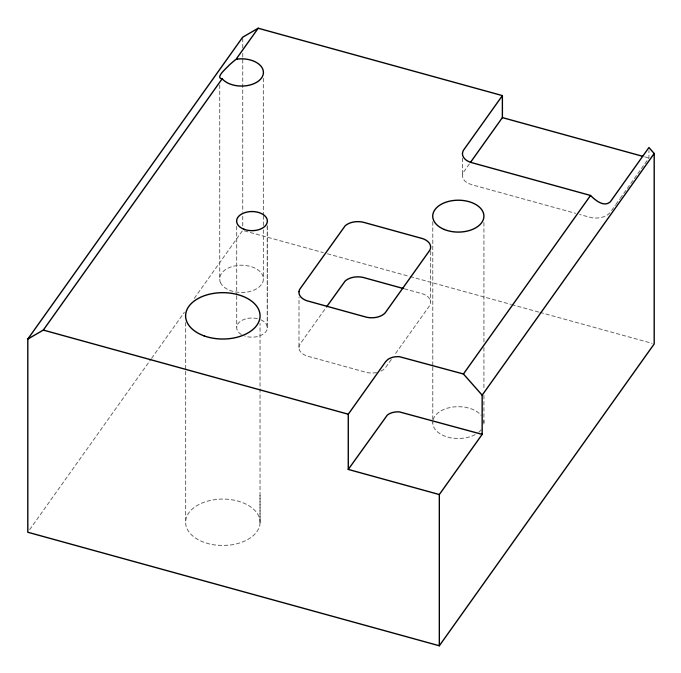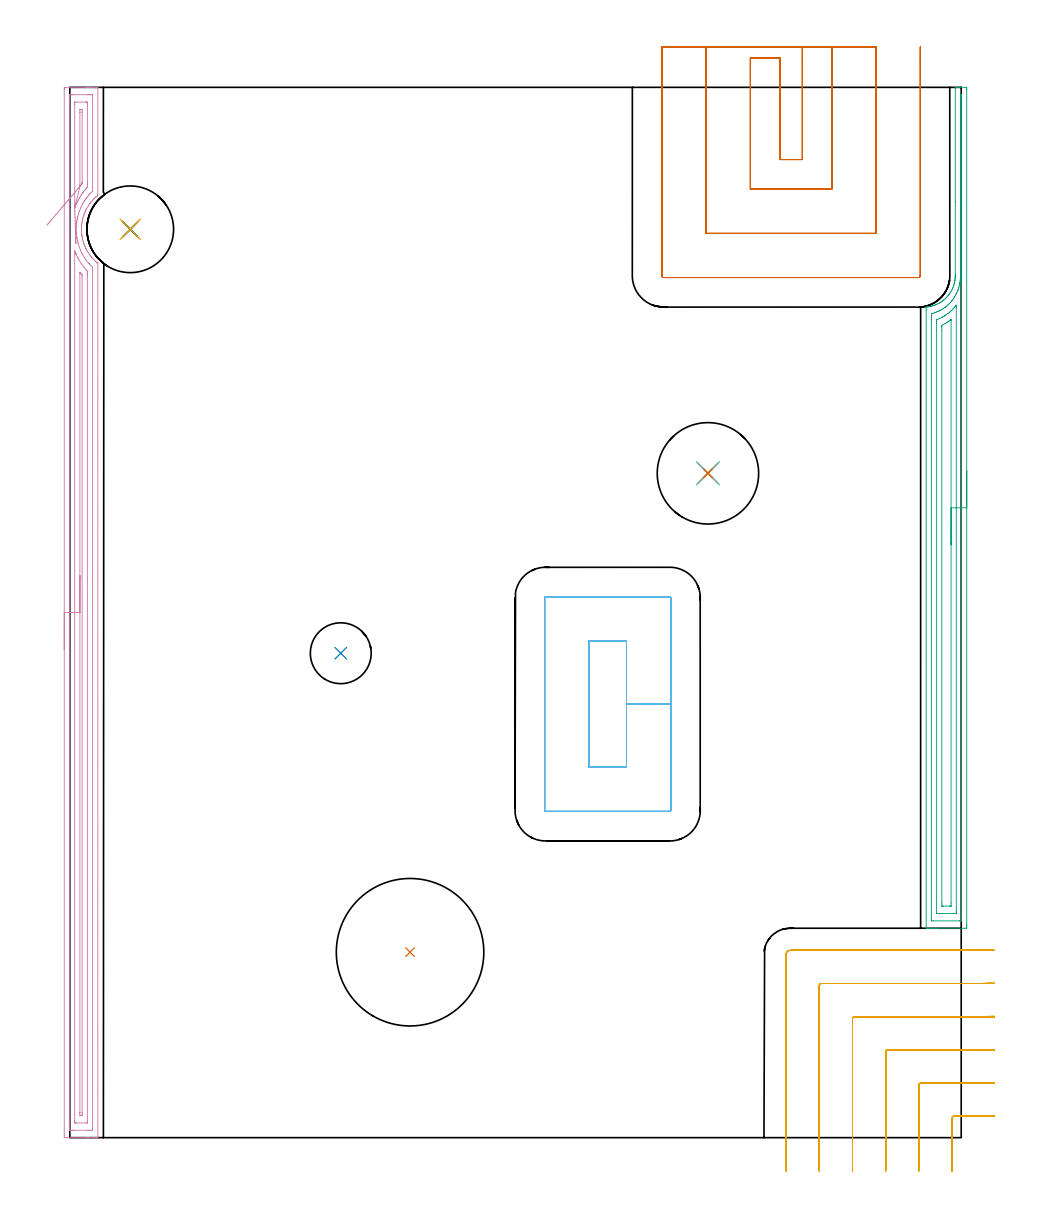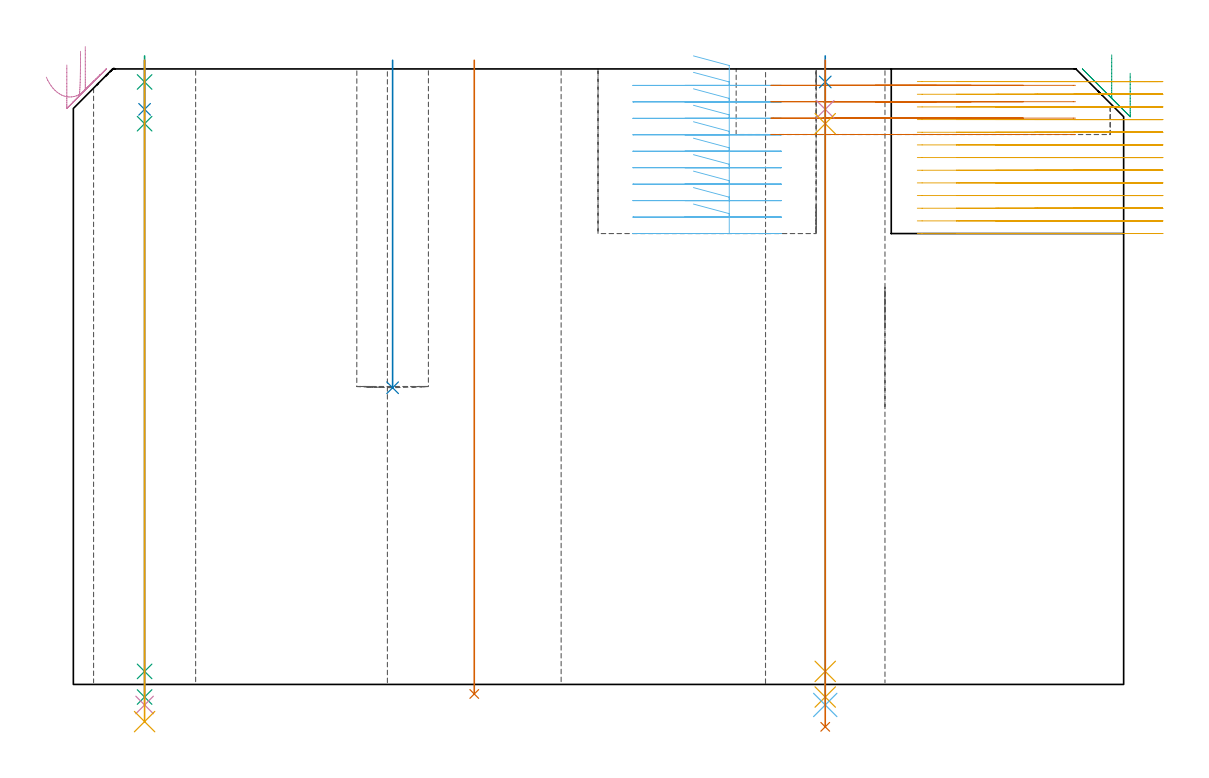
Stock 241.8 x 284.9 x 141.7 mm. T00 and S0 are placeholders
(PLAN: 17 operations, 13 tool changes, 46 min)
(1 INDEXABLE_INSERT_DRILL_THROUGH_HOLE_FROM_SOLID | STEP1HOLE_1 | NXT0302_035 | 0.59 min | 178012 mm3)
(2 INDEXABLE_INSERT_DRILL_BLIND_HOLE_FROM_SOLID | STEP1POCKET | NXT0302_004 | 0.3 min | 15641 mm3)
(3 AREA_MILL | FG_CHAMFER_SURFACE | UGT0205_001 | 6.61 min | 14180 mm3)
(4 AREA_MILL_1 | FG_CHAMFER_SURFACE_1 | UGT0205_001 | 9.23 min | 11801 mm3)
(5 MILL_CORNER_NOTCH_RECTANGULAR | CORNER_NOTCH_RECTANGULAR | NXT0201_011 | Follow Part, ap 3, ae 75% | 12.89 min | 114401 mm3)
(6 MILL_RECTANGULAR_POCKET | POCKET_RECTANGULAR_STRAIGHT | NXT0201_012 | Follow Part, ap 4, ae 75% | 6.8 min | 138994 mm3)
(7 MILL_SLOT | SLOT_PARTIAL_RECTANGULAR | NXT0201_012 | Follow Part, ap 4, ae 75% | 5.72 min | 75274 mm3)
(8 SPOT_DRILL | STEP1HOLE | NXT0321_9005460120000 | 0.05 min | 167 mm3)
(9 SPOT_DRILL_1 | STEP1HOLE_2 | NXT0321_9005460120000 | 0.05 min | 180 mm3)
(10 DRILL_BLIND_HOLE_INTO_CENTER | STEP1HOLE | NXT0301_033 | 0.05 min | 205 mm3)
(11 GUN_DRILL_THROUGH_HOLE | STEP1HOLE | UGT0307_002 | 0.64 min | 3723 mm3)
(12 SPADE_DRILL_TO_ENLARGE_THROUGH_HOLE | STEP1HOLE | UGT0306_005 | 0.6 min | 19262 mm3)
(13 DRILL_TO_ENLARGE_THROUGH_HOLE | STEP1HOLE | UGT0301_390 | 0.62 min | 60758 mm3)
(14 DRILL_BLIND_HOLE_INTO_CENTER_1 | STEP1HOLE_2 | NXT0301_033 | 0.05 min | 181 mm3)
(15 GUN_DRILL_THROUGH_HOLE_1 | STEP1HOLE_2 | UGT0307_002 | 0.63 min | 3746 mm3)
(16 SPADE_DRILL_TO_ENLARGE_THROUGH_HOLE_1 | STEP1HOLE_2 | UGT0306_005 | 0.6 min | 19255 mm3)
(17 DRILL_TO_ENLARGE_THROUGH_HOLE_1 | STEP1HOLE_2 | UGT0301_056 | 0.61 min | 37965 mm3)
(TOOL NXT0302_035 | Index. Insert Drill 40mm [880-D4000L40-05] | D40 PA176 FL200 Z2)
(TOOL NXT0302_004 | Index. Insert Drill 16.5mm [880-D1650L20-05] | D16.5 PA176 FL83 Z2)
(TOOL UGT0205_001 | Chamfer Mill 20 x 3 x 45 deg. | D20 FL50 Z2)
(TOOL NXT0201_011 | ENDMILL 12mm [2P460-1200-NA 1630] | D12 FL38 Z6)
(TOOL NXT0201_012 | ENDMILL 16mm [2P460-1600-NA 1630] | D16 FL38 Z6)
(TOOL NXT0321_9005460120000 | NC Spot Drill, 142deg, 12mm, Carbide, Uncoated | D12 PA142 FL30 Z2)
(TOOL NXT0301_033 | Carbide Drill 6.2mm [860.1-0620-031A1-MM 2214] | D6.2 PA140 FL53 Z2)
(TOOL UGT0307_002 | Gun Drill 6 mm | D6 PA130 FL24 Z1)
(TOOL UGT0306_005 | Spade Drill 14.5mm | D14.5 PA132 FL10 Z2)
(TOOL UGT0301_390 | Twist Drill 27.5 mm | D27.5 PA118 FL165 Z2)
(TOOL UGT0301_056 | Twist Drill 23.5 mm | D23.5 PA118 FL155 Z2)
(OP 1 INDEXABLE_INSERT_DRILL_THROUGH_HOLE_FROM_SOLID)
G17 G21 G94 G90
T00 M6
G54
G17 G0 G90 X92.3 Y50.3 S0 M3
G43 Z151.7 H1
G94 G81 G98 Z-2.198 F250. R143.7
G80
M5
M2
(OP 2 INDEXABLE_INSERT_DRILL_BLIND_HOLE_FROM_SOLID)
G17 G21 G94 G90
T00 M6
G54
G17 G0 G90 X73.5 Y131.4 S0 M3
G43 Z151.7 H1
G94 G81 G98 Z68.3 F250. R143.7
G80
M5
M2
(OP 3 AREA_MILL)
G17 G21 G94 G90
T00 M6
G54
G17 G0 G90 X243.3 Y180.85 S1061 M3
G43 Z151.7 H0
Z140.7
G94 G1 Y180.812 Z139.828 F250.
Y180.698 Z138.964
Y180.509 Z138.112
Y180.247 Z137.28
Y179.913 Z136.474
Y179.51 Z135.7
Y179.042 Z134.964
Y178.51 Z134.272
Y177.921 Z133.629
Y177.278 Z133.04
Y176.586 Z132.509
Y175.85 Z132.04
Y175.076 Z131.637
Y174.27 Z131.303
Y173.438 Z131.041
Y172.587 Z130.852
Y171.722 Z130.738
Y170.85 Z130.7
Y57.712
X243.299 Y57.416 Z130.701
X243.294 Y56.826 Z130.704
X243.292 Y56.807 Z130.706
X242.705 Y56.8 Z131.293
X235.571 Z138.424
X235.017 Z138.98
X234.679 Z139.317
X234.125 Z139.871
X233.787 Z140.208
X233.112 Z140.888
X232.751 Z141.249
X232.356 Y56.803 Z141.636
X232.305 Y56.806 Z141.685
X232.302 Y56.807 Z141.688
X232.3 Y56.969 Z141.7
Y224.441
X232.306 Y225.293 Z141.694
X232.307 Y225.322 Z141.693
X232.437 Y225.334 Z141.563
X232.533 Y225.343 Z141.467
X232.754 Y225.37 Z141.244
X232.777 Y225.374 Z141.221
X232.895 Y225.393 Z141.101
X233.01 Y225.411 Z140.988
X233.197 Y225.44 Z140.803
X233.237 Y225.448 Z140.762
X233.641 Y225.532 Z140.358
X233.787 Y225.57 Z140.212
X234.083 Y225.648 Z139.916
X234.529 Y225.793 Z139.47
X234.679 Y225.851 Z139.32
X234.97 Y225.964 Z139.029
X235.47 Y226.183 Z138.529
X235.857 Y226.393 Z138.143
X236.304 Y226.666 Z137.695
X236.462 Y226.773 Z137.537
X236.743 Y226.963 Z137.256
X236.896 Y227.076 Z137.104
X237.106 Y227.253 Z136.894
X237.268 Y227.389 Z136.731
X237.628 Y227.718 Z136.368
X237.8 Y227.891 Z136.196
X237.878 Y227.968 Z136.12
X238.205 Y228.341 Z135.794
X238.301 Y228.46 Z135.697
X238.516 Y228.726 Z135.483
X238.528 Y228.743 Z135.471
X238.613 Y228.861 Z135.385
X238.901 Y229.302 Z135.096
X239.166 Y229.753 Z134.831
X239.402 Y230.217 Z134.596
X239.586 Y230.646 Z134.413
X239.747 Y231.09 Z134.249
X239.885 Y231.538 Z134.112
X239.896 Y231.587 Z134.099
X239.918 Y231.676 Z134.077
X239.993 Y231.983 Z134.001
X240.081 Y232.431 Z133.918
X240.106 Y232.617 Z133.893
X240.141 Y232.876 Z133.857
X240.165 Y233.188 Z133.826
X240.176 Y233.302 Z133.818
X240.177 Y233.323 Z133.816
X240.178 Y233.373 Z133.813
X240.188 Y233.578 Z133.808
X240.189 Y233.618 Z133.806
X240.195 Y233.769 Z133.802
X240.196 Y234.138 Z133.8
X240.2 Y253.806
Y284.731
X240.195 Y284.889 Z133.795
X240.197 Y284.898 Z133.794
X240.206 Y284.9 Z133.784
X240.304 Z133.688
X240.746 Z133.254
X241.138 Z132.862
X241.813 Z132.183
X243.042 Z130.955
X243.291 Y284.898 Z130.705
X243.3 Y284.433 Z130.7
Y170.85
X241.886 Z132.114
Y59.129
X241.879 Y58.819 Z132.121
X241.861 Y58.81 Z132.139
X241.813 Y58.808 Z132.187
X241.322 Y58.801 Z132.678
X234.188 Z139.812
X233.787 Y58.807 Z140.213
X233.732 Y58.81 Z140.268
X233.721 Y58.815 Z140.279
X233.718 Y58.886 Z140.282
X233.716 Y58.983 Z140.284
X233.714 Y59.275 Z140.286
Y221.834
X233.718 Y222.655 Z140.282
X233.721 Y222.721 Z140.279
X233.787 Y223.53 Z140.213
X233.797 Y223.538 Z140.203
X233.823 Y223.548 Z140.177
X234.489 Y223.738 Z139.511
X234.679 Y223.8 Z139.321
X235.149 Y223.97 Z138.851
X235.571 Y224.143 Z138.429
X235.777 Y224.234 Z138.223
X236.204 Y224.441 Z137.796
X236.37 Y224.533 Z137.63
X236.462 Y224.587 Z137.538
X236.832 Y224.811 Z137.168
X237.354 Y225.165 Z136.646
X237.453 Y225.235 Z136.547
X237.584 Y225.334 Z136.416
X237.941 Y225.639 Z136.059
X238.246 Y225.908 Z135.754
X238.411 Y226.062 Z135.589
X238.58 Y226.227 Z135.42
X238.848 Y226.517 Z135.152
X239.138 Y226.847 Z134.862
X239.262 Y226.996 Z134.738
X239.36 Y227.121 Z134.64
X239.644 Y227.506 Z134.356
X239.983 Y228.014 Z134.017
X239.994 Y228.031 Z134.006
X240.321 Y228.614 Z133.679
X240.471 Y228.907 Z133.529
X240.618 Y229.211 Z133.382
X240.868 Y229.8 Z133.132
X240.877 Y229.822 Z133.123
X240.883 Y229.838 Z133.117
X240.921 Y229.946 Z133.079
X241.105 Y230.509 Z132.895
X241.161 Y230.693 Z132.839
X241.296 Y231.211 Z132.704
X241.378 Y231.587 Z132.622
X241.417 Y231.784 Z132.583
X241.447 Y231.953 Z132.553
X241.521 Y232.48 Z132.479
X241.548 Y232.744 Z132.452
X241.596 Y233.373 Z132.404
X241.6 Y233.431 Z132.4
X241.605 Y233.549 Z132.395
X241.611 Y234.468 Z132.389
X241.614 Y253.358 Z132.386
Y281.804
X241.616 Y282.498 Z132.384
X241.617 Y282.694 Z132.383
X241.621 Y282.886 Z132.379
X241.813 Y282.891 Z132.187
X241.868 Y282.89 Z132.132
X241.879 Y282.885 Z132.121
X241.882 Y282.814 Z132.118
X241.884 Y282.717 Z132.116
X241.886 Y282.571 Z132.114
Y282.498
Y170.85
X240.472 Z133.528
X240.471 Y61.439 Z133.529
X240.469 Y60.988 Z133.531
X240.467 Y60.878 Z133.533
X240.465 Y60.826 Z133.535
X240.456 Y60.81 Z133.544
X240.405 Y60.807 Z133.595
X240.216 Y60.801 Z133.784
X235.383 Z138.617
X235.257 Y60.803 Z138.743
X235.157 Y60.808 Z138.843
X235.134 Y60.811 Z138.866
X235.132 Y60.817 Z138.868
X235.13 Y60.841 Z138.87
X235.129 Y60.988 Z138.871
Y220.868
X235.13 Y221.31 Z138.87
X235.134 Y221.761 Z138.866
X235.135 Y221.865 Z138.865
X235.241 Y221.918 Z138.759
X235.991 Y222.234 Z138.009
X236.462 Y222.453 Z137.538
X236.598 Y222.519 Z137.402
X236.857 Y222.655 Z137.143
X237.167 Y222.842 Z136.833
X237.354 Y222.96 Z136.646
X237.707 Y223.194 Z136.293
X238.227 Y223.548 Z135.773
X238.238 Y223.556 Z135.762
X238.246 Y223.562 Z135.754
X238.718 Y223.968 Z135.282
X239.138 Y224.336 Z134.862
X239.192 Y224.386 Z134.808
X239.248 Y224.441 Z134.752
X239.627 Y224.844 Z134.373
X240.029 Y225.287 Z133.971
X240.051 Y225.312 Z133.949
X240.458 Y225.816 Z133.542
X240.465 Y225.805 Z133.535
X240.468 Y225.788 Z133.532
X240.471 Y225.334 Z133.529
Y225.175
X240.472 Y170.85 Z133.528
X239.057 Z134.943
Y63.668
X239.052 Y62.86 Z134.948
X239.05 Y62.811 Z134.95
X239.004 Y62.808 Z134.996
X238.896 Y62.804 Z135.104
X238.679 Y62.801 Z135.321
X236.91 Z137.09
X236.7 Y62.803 Z137.3
X236.596 Y62.807 Z137.404
X236.55 Y62.81 Z137.45
X236.543 Y63.668 Z137.457
Y219.002
X236.544 Y219.893 Z137.456
X236.545 Y219.975 Z137.455
X236.556 Y220.371 Z137.444
X237.41 Y220.813 Z136.59
X237.505 Y220.868 Z136.495
X237.96 Y221.154 Z136.04
X238.246 Y221.339 Z135.754
X238.498 Y221.509 Z135.502
X238.861 Y221.761 Z135.139
X239.018 Y221.881 Z134.982
X239.043 Y221.899 Z134.957
X239.045 Y221.9 Z134.955
X239.052 Y221.847 Z134.948
X239.055 Y221.761 Z134.945
X239.056 Y221.642 Z134.944
X239.057 Y170.85 Z134.943
Y169.978 Z134.981
Y169.114 Z135.095
Y168.262 Z135.283
Y167.43 Z135.546
Y166.624 Z135.88
Y165.85 Z136.282
Y165.114 Z136.751
Y164.422 Z137.282
Y163.779 Z137.872
Y163.19 Z138.515
Y162.659 Z139.207
Y162.19 Z139.943
Y161.787 Z140.716
Y161.453 Z141.522
Y161.191 Z142.354
Y161.002 Z143.206
Y160.888 Z144.071
Y160.85 Z144.943
G0 Z151.7
M5
M2
(OP 4 AREA_MILL_1)
G17 G21 G94 G90
T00 M6
G54
G17 G0 G90 X-1.5 Y132.45 S1061 M3
G43 Z151.7 H0
Z142.6
G94 G1 Y132.488 Z141.728 F250.
Y132.602 Z140.864
Y132.791 Z140.012
Y133.053 Z139.18
Y133.387 Z138.374
Y133.79 Z137.6
Y134.258 Z136.864
Y134.79 Z136.172
Y135.379 Z135.529
Y136.022 Z134.94
Y136.714 Z134.408
Y137.45 Z133.94
Y138.224 Z133.537
Y139.03 Z133.203
Y139.862 Z132.941
Y140.714 Z132.752
Y141.578 Z132.638
Y142.45 Z132.6
Y284.299
X-1.496 Y284.641 Z132.602
X-1.491 Y284.89 Z132.606
X-1.239 Y284.9 Z132.859
X4.383 Z138.477
X4.963 Z139.06
X5.272 Z139.368
X5.852 Z139.948
X6.16 Z140.255
X6.777 Z140.877
X7.217 Z141.317
X7.565 Y284.893 Z141.656
X7.597 Y284.89 Z141.688
X7.6 Y284.745 Z141.7
Y255.751
X7.598 Y255.614 Z141.685
X7.556 Y255.569 Z141.651
X7.493 Y255.516 Z141.592
X7.414 Y255.449 Z141.514
X7.146 Y255.218 Z141.245
X7.049 Y255.13 Z141.148
X6.758 Y254.866 Z140.858
X6.551 Y254.664 Z140.651
X6.459 Y254.566 Z140.559
X6.208 Y254.298 Z140.307
X5.864 Y253.906 Z139.962
X5.753 Y253.77 Z139.852
X5.589 Y253.552 Z139.689
X5.42 Y253.327 Z139.519
X5.272 Y253.118 Z139.371
X5.1 Y252.876 Z139.199
X4.992 Y252.711 Z139.091
X4.569 Y251.982 Z138.667
X4.443 Y251.736 Z138.539
X4.383 Y251.621 Z138.481
X4.34 Y251.537 Z138.438
X4.127 Y251.088 Z138.226
X4.109 Y251.047 Z138.208
X4.03 Y250.844 Z138.126
X3.941 Y250.622 Z138.038
X3.861 Y250.398 Z137.955
X3.785 Y250.194 Z137.882
X3.643 Y249.748 Z137.742
X3.519 Y249.3 Z137.618
X3.494 Y249.19 Z137.592
X3.465 Y249.06 Z137.56
X3.416 Y248.853 Z137.513
X3.331 Y248.405 Z137.429
X3.273 Y248.025 Z137.372
X3.228 Y247.722 Z137.325
X3.227 Y247.71 Z137.323
X3.208 Y247.511 Z137.305
X3.183 Y247.138 Z137.277
X3.178 Y247.064 Z137.271
X3.17 Y246.851 Z137.262
X3.168 Y246.84 Z137.264
X3.159 Y246.617 Z137.255
X3.161 Y246.423 Z137.253
X3.16 Y246.293 Z137.254
Y246.17 Z137.256
X3.173 Y245.823 Z137.266
X3.177 Y245.723 Z137.268
X3.178 Y245.709 Z137.269
X3.197 Y245.406 Z137.294
X3.227 Y245.09 Z137.323
X3.233 Y245.045 Z137.329
X3.26 Y244.829 Z137.359
X3.277 Y244.723 Z137.376
X3.331 Y244.381 Z137.43
X3.383 Y244.113 Z137.482
X3.418 Y243.935 Z137.516
X3.524 Y243.487 Z137.622
X3.646 Y243.041 Z137.745
X3.791 Y242.592 Z137.889
X3.873 Y242.369 Z137.968
X3.953 Y242.146 Z138.05
X4.109 Y241.756 Z138.208
X4.344 Y241.252 Z138.443
X4.383 Y241.177 Z138.481
X4.46 Y241.031 Z138.556
X4.577 Y240.803 Z138.675
X4.827 Y240.358 Z138.927
X4.992 Y240.091 Z139.091
X5.422 Y239.464 Z139.522
X5.645 Y239.169 Z139.744
X5.864 Y238.895 Z139.962
X5.876 Y238.88 Z139.974
X6.144 Y238.57 Z140.241
X6.446 Y238.247 Z140.545
X6.759 Y237.934 Z140.857
X7.034 Y237.676 Z141.133
X7.24 Y237.494 Z141.34
X7.493 Y237.283 Z141.591
X7.547 Y237.236 Z141.642
X7.597 Y237.187 Z141.689
X7.6 Y237.016 Z141.7
Y0.155
X7.597 Y0.01 Z141.688
X7.565 Y0.007 Z141.656
X7.217 Y0. Z141.316
X6.777 Z140.876
X6.16 Z140.255
X4.963 Z139.06
X4.383 Z138.477
X-0.949 Y0.001 Z133.149
X-1.188 Y0.003 Z132.909
X-1.492 Y0.008 Z132.606
X-1.494 Y0.054 Z132.604
X-1.499 Y0.601 Z132.601
X-1.5 Y1.155 Z132.6
Y142.45
X-0.086 Z134.014
Y281.623
X-0.085 Y282.515 Z134.015
X-0.084 Y282.539 Z134.016
X-0.06 Y282.89 Z134.04
X0.447 Y282.898 Z134.547
X0.829 Y282.899 Z134.929
X1.333 Y282.9 Z135.433
X4.888 Z138.988
X5.272 Y282.899 Z139.372
X5.779 Y282.897 Z139.879
X6.16 Y282.89 Z140.26
X6.184 Y282.515 Z140.284
X6.185 Y282.49 Z140.285
X6.186 Y281.623 Z140.286
X6.185 Y257.51 Z140.285
X6.16 Y256.712 Z140.26
X6.127 Y256.676 Z140.227
X6.097 Y256.643 Z140.197
X5.682 Y256.231 Z139.782
X5.272 Y255.798 Z139.372
X5.249 Y255.773 Z139.349
X5.229 Y255.751 Z139.329
X4.843 Y255.289 Z138.943
X4.509 Y254.859 Z138.609
X4.455 Y254.786 Z138.555
X4.383 Y254.686 Z138.483
X4.089 Y254.261 Z138.189
X3.9 Y253.967 Z138.
X3.748 Y253.712 Z137.848
X3.494 Y253.279 Z137.594
X3.422 Y253.147 Z137.522
X3.384 Y253.074 Z137.484
X3.126 Y252.552 Z137.226
X2.951 Y252.182 Z137.051
X2.849 Y251.939 Z136.949
X2.606 Y251.327 Z136.706
X2.596 Y251.3 Z136.696
X2.593 Y251.29 Z136.693
X2.379 Y250.626 Z136.479
X2.311 Y250.398 Z136.411
X2.184 Y249.93 Z136.284
X2.084 Y249.506 Z136.184
X2.047 Y249.34 Z136.147
X2.021 Y249.201 Z136.121
X1.92 Y248.614 Z136.02
X1.893 Y248.437 Z135.993
X1.846 Y248.105 Z135.946
X1.804 Y247.722 Z135.904
X1.797 Y247.641 Z135.897
X1.749 Y246.829 Z135.849
Y246.817
X1.752 Y245.902 Z135.852
X1.777 Y245.466 Z135.877
X1.807 Y245.045 Z135.907
X1.816 Y244.946 Z135.916
X1.921 Y244.153 Z136.021
X1.937 Y244.043 Z136.037
X1.96 Y243.909 Z136.06
X2.093 Y243.261 Z136.193
X2.211 Y242.765 Z136.311
X2.32 Y242.369 Z136.42
X2.605 Y241.477 Z136.705
X2.856 Y240.836 Z136.956
X2.899 Y240.732 Z136.999
X2.966 Y240.585 Z137.066
X3.297 Y239.89 Z137.397
X3.402 Y239.692 Z137.502
X3.494 Y239.524 Z137.594
X3.92 Y238.8 Z138.02
X4.383 Y238.12 Z138.483
X4.538 Y237.908 Z138.638
X5.126 Y237.162 Z139.226
X5.253 Y237.016 Z139.353
X5.272 Y236.996 Z139.372
X5.699 Y236.557 Z139.799
X6.125 Y236.124 Z140.225
X6.16 Y236.083 Z140.26
X6.185 Y235.232 Z140.285
Y235.206
X6.186 Y3.277 Z140.286
X6.185 Y2.385 Z140.285
X6.184 Y2.361 Z140.284
X6.16 Y2.01 Z140.26
X5.653 Y2.002 Z139.753
X5.272 Y2.001 Z139.372
X4.767 Y2. Z138.867
X1.212 Z135.312
X0.829 Y2.001 Z134.929
X0.321 Y2.003 Z134.421
X-0.06 Y2.01 Z134.04
X-0.084 Y2.385 Z134.016
X-0.085 Y2.41 Z134.015
X-0.086 Y3.277 Z134.014
Y142.45
X1.328 Z135.428
X1.329 Y240.083 Z135.429
X1.33 Y240.585 Z135.43
X1.331 Y240.592 Z135.431
X1.336 Y240.585 Z135.436
X1.543 Y240.056 Z135.643
X1.664 Y239.746 Z135.764
X1.687 Y239.692 Z135.787
X1.717 Y239.625 Z135.817
X2.118 Y238.8 Z136.218
X2.25 Y238.542 Z136.35
X2.586 Y237.928 Z136.686
X2.598 Y237.908 Z136.698
X2.606 Y237.895 Z136.706
X2.942 Y237.355 Z137.042
X3.171 Y237.016 Z137.271
X3.494 Y236.553 Z137.594
X3.831 Y236.124 Z137.931
X4.383 Y235.451 Z138.483
X4.577 Y235.232 Z138.677
X4.749 Y235.039 Z138.849
X4.765 Y234.985 Z138.865
X4.767 Y234.939 Z138.867
X4.77 Y234.843 Z138.87
X4.771 Y234.34 Z138.871
X4.772 Y233.949 Z138.872
X4.771 Y4.672 Z138.871
X4.77 Y4.17 Z138.87
X4.769 Y4.072 Z138.869
X4.765 Y4.025 Z138.865
X4.763 Y4.01 Z138.863
X4.72 Y4.007 Z138.82
X4.551 Y4.001 Z138.651
X1.717 Y4. Z135.817
X1.548 Y4.002 Z135.648
X1.436 Y4.005 Z135.536
X1.348 Y4.01 Z135.448
X1.335 Y4.023 Z135.435
X1.333 Y4.04 Z135.433
X1.331 Y4.17 Z135.431
X1.329 Y4.559 Z135.429
X1.328 Y142.45 Z135.428
X2.743 Z136.843
Y234.34
X2.745 Y234.597 Z136.845
X2.747 Y234.726 Z136.847
X2.749 Y234.774 Z136.849
X2.773 Y234.753 Z136.873
X3.117 Y234.34 Z137.217
X3.207 Y234.228 Z137.307
X3.292 Y234.117 Z137.392
X3.35 Y234.039 Z137.45
X3.357 Y233.585 Z137.457
Y6.846
X3.353 Y6.229 Z137.453
X3.351 Y6.098 Z137.451
X3.342 Y6.01 Z137.442
X3.249 Y6.007 Z137.349
X3.05 Y6.005 Z137.15
X2.851 Y6.007 Z136.951
X2.758 Y6.01 Z136.858
X2.75 Y6.092 Z136.85
X2.744 Y6.707 Z136.844
X2.743 Y6.846 Z136.843
Y142.45
Y143.322 Z136.881
Y144.186 Z136.995
Y145.038 Z137.183
Y145.87 Z137.446
Y146.676 Z137.78
Y147.45 Z138.182
Y148.186 Z138.651
Y148.878 Z139.182
Y149.521 Z139.772
Y150.11 Z140.415
Y150.642 Z141.107
Y151.11 Z141.843
Y151.513 Z142.617
Y151.847 Z143.422
Y152.109 Z144.254
Y152.298 Z145.106
Y152.412 Z145.971
Y152.45 Z146.843
G0 Z151.7
X1.65 Y242.564
Z145.755
G1 X1.649 Y242.574 Z144.882
X1.646 Y242.66 Z144.014
X1.641 Y242.821 Z143.157
X1.634 Y243.056 Z142.317
X1.624 Y243.364 Z141.5
X1.611 Y243.741 Z140.714
X1.597 Y244.186 Z139.964
X1.581 Y244.694 Z139.255
X1.562 Y245.262 Z138.593
X1.542 Y245.885 Z137.983
X1.52 Y246.559 Z137.43
X1.497 Y247.279 Z136.937
X1.472 Y248.039 Z136.51
X1.447 Y248.834 Z136.15
X1.42 Y249.656 Z135.861
X1.393 Y250.501 Z135.645
X1.365 Y251.361 Z135.503
X1.337 Y252.231 Z135.437
X1.333 Y252.356 Z135.433
X1.33 Y252.487 Z135.43
X1.329 Y252.572 Z135.429
Y253.074
Y280.228
X1.33 Y280.73 Z135.43
X1.331 Y280.828 Z135.431
X1.334 Y280.875 Z135.434
X1.337 Y280.89 Z135.437
X1.38 Y280.893 Z135.48
X1.549 Y280.899 Z135.649
X4.383 Y280.9 Z138.483
X4.552 Y280.898 Z138.652
X4.664 Y280.895 Z138.764
X4.752 Y280.89 Z138.852
X4.765 Y280.877 Z138.865
X4.767 Y280.86 Z138.867
X4.769 Y280.73 Z138.869
X4.771 Y280.341 Z138.871
Y258.929
X4.77 Y258.427 Z138.87
X4.768 Y258.041 Z138.868
X4.764 Y257.791 Z138.864
X4.545 Y257.535 Z138.645
X4.469 Y257.449 Z138.569
X4.383 Y257.35 Z138.483
X4.06 Y256.967 Z138.16
X3.792 Y256.643 Z137.892
X3.662 Y256.475 Z137.762
X3.494 Y256.251 Z137.594
X3.286 Y255.96 Z137.386
X3.14 Y255.751 Z137.24
X2.928 Y255.427 Z137.028
X2.606 Y254.904 Z136.706
X2.589 Y254.876 Z136.689
X2.579 Y254.859 Z136.679
X2.272 Y254.301 Z136.372
X2.1 Y253.967 Z136.2
X1.973 Y253.71 Z136.073
X1.717 Y253.176 Z135.817
X1.686 Y253.105 Z135.786
X1.673 Y253.074 Z135.773
X1.415 Y252.419 Z135.515
X1.337 Y252.231 Z135.437
X2.75 Y258.032 Z136.85
X2.745 Y258.288 Z136.845
X2.743 Y258.427 Z136.843
Y278.054
X2.744 Y278.192 Z136.844
X2.749 Y278.802 Z136.849
X2.758 Y278.89 Z136.858
X2.851 Y278.893 Z136.951
X3.05 Y278.895 Z137.15
X3.249 Y278.893 Z137.349
X3.342 Y278.89 Z137.442
X3.35 Y278.808 Z137.45
X3.356 Y278.193 Z137.456
X3.357 Y278.054 Z137.457
Y259.319
X3.355 Y259.011 Z137.455
X3.353 Y258.857 Z137.453
X3.35 Y258.782 Z137.45
X3.336 Y258.74 Z137.436
X3.267 Y258.655 Z137.367
X3.082 Y258.427 Z137.182
X2.987 Y258.312 Z137.087
X2.865 Y258.167 Z136.965
X2.75 Y258.032 Z136.85
X2.262 Y257.46 Z136.407
X1.751 Y256.86 Z136.032
X1.221 Y256.238 Z135.727
X0.676 Y255.598 Z135.495
X0.119 Y254.945 Z135.336
X-0.444 Y254.284 Z135.253
X-1.01 Y253.62 Z135.246
X-1.574 Y252.958 Z135.315
X-2.132 Y252.303 Z135.459
X-2.679 Y251.66 Z135.678
X-3.212 Y251.035 Z135.97
X-3.727 Y250.431 Z136.332
X-4.219 Y249.853 Z136.762
X-4.685 Y249.306 Z137.257
X-5.122 Y248.794 Z137.812
X-5.525 Y248.32 Z138.424
X-5.892 Y247.889 Z139.088
X-6.221 Y247.504 Z139.798
G0 Z151.7
M5
M2
(OP 5 MILL_CORNER_NOTCH_RECTANGULAR)
G17 G21 G94 G90
T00 M6
G54
G17 G0 G90 X250.799 Y5.886 S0 M3
G43 Z151.7 H1
Z138.785
G94 G1 X247.8 Y5.813 F250.
G2 X246.705 Y5.8 R45. F500.
G1 X239.896
G3 X239.3 Y5.204 R0.6
G1 Y-6.
Y-9. F250.
G0 Z151.7
X250.799 Y14.908
Z138.785
G1 X247.8 Y14.817
G2 X246.705 Y14.8 R36. F500.
G1 X230.896
G3 X230.3 Y14.204 R0.6
G1 Y-6.
Y-9. F250.
G0 Z151.7
X250.798 Y23.944
Z138.785
G1 X247.8 Y23.822
G2 X246.705 Y23.8 R27. F500.
G1 X221.897
G3 X221.3 Y23.203 R0.6
G1 Y-6.
Y-9. F250.
G0 Z151.7
X250.794 Y33.016
Z138.785
G1 X247.8 Y32.833
G2 X246.705 Y32.8 R18. F500.
G1 X212.897
G3 X212.3 Y32.203 R0.6
G1 Y-6.
Y-9. F250.
G0 Z151.7
X250.778 Y42.232
Z138.785
G1 X247.8 Y41.867
G2 X246.705 Y41.8 R9. F500.
G1 X203.897
G3 X203.3 Y41.203 R0.6
G1 Y-6.
Y-9. F250.
G0 Z151.7
X249.705 Y50.8
Z138.785
G1 X246.705
X195.4 F500.
G3 X194.3 Y49.7 R1.1
G1 Y-6.
Y-9. F250.
G0 Z151.7
X250.8 Y5.801
Z135.869
G1 X247.8 Y5.8
X239.896 F500.
G3 X239.3 Y5.204 R0.6
G1 Y-6.
Y-9. F250.
G0 Z151.7
X250.8 Y14.802
Z135.869
G1 X247.8 Y14.8
X239.896 F500.
X230.896
G3 X230.3 Y14.204 R0.6
G1 Y-6.
Y-9. F250.
G0 Z151.7
X250.8 Y23.802
Z135.869
G1 X247.8 Y23.8
X230.896 F500.
X221.897
G3 X221.3 Y23.203 R0.6
G1 Y-6.
Y-9. F250.
G0 Z151.7
X250.8 Y32.804
Z135.869
G1 X247.8 Y32.8
X221.897 F500.
X212.897
G3 X212.3 Y32.203 R0.6
G1 Y-6.
Y-9. F250.
G0 Z151.7
X250.8 Y41.807
Z135.869
G1 X247.8 Y41.8
X212.897 F500.
X203.897
G3 X203.3 Y41.203 R0.6
G1 Y-6.
Y-9. F250.
G0 Z151.7
X250.779 Y50.8
Z135.869
G1 X247.779
X195.4 F500.
G3 X194.3 Y49.7 R1.1
G1 Y-6.
Y-9. F250.
G0 Z151.7
X250.8 Y5.8
Z132.954
G1 X247.8
X239.896 F500.
G3 X239.3 Y5.204 R0.6
G1 Y-6.
Y-9. F250.
G0 Z151.7
X250.8 Y14.8
Z132.954
G1 X247.8
X230.896 F500.
G3 X230.3 Y14.204 R0.6
G1 Y-6.
Y-9. F250.
G0 Z151.7
X250.8 Y23.8
Z132.954
G1 X247.8
X221.897 F500.
G3 X221.3 Y23.203 R0.6
G1 Y-6.
Y-9. F250.
G0 Z151.7
X250.8 Y32.8
Z132.954
G1 X247.8
X212.897 F500.
G3 X212.3 Y32.203 R0.6
G1 Y-6.
Y-9. F250.
G0 Z151.7
X250.8 Y41.8
Z132.954
G1 X247.8
X203.897 F500.
G3 X203.3 Y41.203 R0.6
G1 Y-6.
Y-9. F250.
G0 Z151.7
X250.8 Y50.8
Z132.954
G1 X247.8
X195.4 F500.
G3 X194.3 Y49.7 R1.1
G1 Y-6.
Y-9. F250.
G0 Z151.7
X250.8 Y5.8
Z130.038
G1 X247.8
X239.896 F500.
G3 X239.3 Y5.204 R0.6
G1 Y-6.
Y-9. F250.
G0 Z151.7
X250.8 Y14.8
Z130.038
G1 X247.8
X230.896 F500.
G3 X230.3 Y14.204 R0.6
G1 Y-6.
Y-9. F250.
G0 Z151.7
X250.8 Y23.8
Z130.038
G1 X247.8
X221.897 F500.
G3 X221.3 Y23.203 R0.6
G1 Y-6.
Y-9. F250.
G0 Z151.7
X250.8 Y32.8
Z130.038
G1 X247.8
X212.897 F500.
G3 X212.3 Y32.203 R0.6
G1 Y-6.
Y-9. F250.
G0 Z151.7
X250.8 Y41.8
Z130.038
G1 X247.8
X203.897 F500.
G3 X203.3 Y41.203 R0.6
G1 Y-6.
Y-9. F250.
G0 Z151.7
X250.8 Y50.8
Z130.038
G1 X247.8
X195.4 F500.
G3 X194.3 Y49.7 R1.1
G1 Y-6.
Y-9. F250.
G0 Z151.7
X250.8 Y5.8
Z127.123
G1 X247.8
X239.896 F500.
G3 X239.3 Y5.204 R0.6
G1 Y-6.
Y-9. F250.
G0 Z151.7
X250.8 Y14.8
Z127.123
G1 X247.8
X230.896 F500.
G3 X230.3 Y14.204 R0.6
G1 Y-6.
Y-9. F250.
G0 Z151.7
X250.8 Y23.8
Z127.123
G1 X247.8
X221.897 F500.
G3 X221.3 Y23.203 R0.6
G1 Y-6.
Y-9. F250.
G0 Z151.7
X250.8 Y32.8
Z127.123
G1 X247.8
X212.897 F500.
G3 X212.3 Y32.203 R0.6
G1 Y-6.
Y-9. F250.
G0 Z151.7
X250.8 Y41.8
Z127.123
G1 X247.8
X203.897 F500.
G3 X203.3 Y41.203 R0.6
G1 Y-6.
Y-9. F250.
G0 Z151.7
X250.8 Y50.8
Z127.123
G1 X247.8
X195.4 F500.
G3 X194.3 Y49.7 R1.1
G1 Y-6.
Y-9. F250.
G0 Z151.7
X250.8 Y5.8
Z124.208
G1 X247.8
X239.896 F500.
G3 X239.3 Y5.204 R0.6
G1 Y-6.
Y-9. F250.
G0 Z151.7
X250.8 Y14.8
Z124.208
G1 X247.8
X230.896 F500.
G3 X230.3 Y14.204 R0.6
G1 Y-6.
Y-9. F250.
G0 Z151.7
X250.8 Y23.8
Z124.208
G1 X247.8
X221.897 F500.
G3 X221.3 Y23.203 R0.6
G1 Y-6.
Y-9. F250.
G0 Z151.7
X250.8 Y32.8
Z124.208
G1 X247.8
X212.897 F500.
G3 X212.3 Y32.203 R0.6
G1 Y-6.
Y-9. F250.
G0 Z151.7
X250.8 Y41.8
Z124.208
G1 X247.8
X203.897 F500.
G3 X203.3 Y41.203 R0.6
G1 Y-6.
Y-9. F250.
G0 Z151.7
X250.8 Y50.8
Z124.208
G1 X247.8
X195.4 F500.
G3 X194.3 Y49.7 R1.1
G1 Y-6.
Y-9. F250.
G0 Z151.7
X250.8 Y5.8
Z121.292
G1 X247.8
X239.896 F500.
G3 X239.3 Y5.204 R0.6
G1 Y-6.
Y-9. F250.
G0 Z151.7
X250.8 Y14.8
Z121.292
G1 X247.8
X230.896 F500.
G3 X230.3 Y14.204 R0.6
G1 Y-6.
Y-9. F250.
G0 Z151.7
X250.8 Y23.8
Z121.292
G1 X247.8
X221.897 F500.
G3 X221.3 Y23.203 R0.6
G1 Y-6.
Y-9. F250.
G0 Z151.7
X250.8 Y32.8
Z121.292
G1 X247.8
X212.897 F500.
G3 X212.3 Y32.203 R0.6
G1 Y-6.
Y-9. F250.
G0 Z151.7
X250.8 Y41.8
Z121.292
G1 X247.8
X203.897 F500.
G3 X203.3 Y41.203 R0.6
G1 Y-6.
Y-9. F250.
G0 Z151.7
X250.8 Y50.8
Z121.292
G1 X247.8
X195.4 F500.
G3 X194.3 Y49.7 R1.1
G1 Y-6.
Y-9. F250.
G0 Z151.7
X250.8 Y5.8
Z118.377
G1 X247.8
X239.896 F500.
G3 X239.3 Y5.204 R0.6
G1 Y-6.
Y-9. F250.
G0 Z151.7
X250.8 Y14.8
Z118.377
G1 X247.8
X230.896 F500.
G3 X230.3 Y14.204 R0.6
G1 Y-6.
Y-9. F250.
G0 Z151.7
X250.8 Y23.8
Z118.377
G1 X247.8
X221.897 F500.
G3 X221.3 Y23.203 R0.6
G1 Y-6.
Y-9. F250.
G0 Z151.7
X250.8 Y32.8
Z118.377
G1 X247.8
X212.897 F500.
G3 X212.3 Y32.203 R0.6
G1 Y-6.
Y-9. F250.
G0 Z151.7
X250.8 Y41.8
Z118.377
G1 X247.8
X203.897 F500.
G3 X203.3 Y41.203 R0.6
G1 Y-6.
Y-9. F250.
G0 Z151.7
X250.8 Y50.8
Z118.377
G1 X247.8
X195.4 F500.
G3 X194.3 Y49.7 R1.1
G1 Y-6.
Y-9. F250.
G0 Z151.7
X250.8 Y5.8
Z115.462
G1 X247.8
X239.896 F500.
G3 X239.3 Y5.204 R0.6
G1 Y-6.
Y-9. F250.
G0 Z151.7
X250.8 Y14.8
Z115.462
G1 X247.8
X230.896 F500.
G3 X230.3 Y14.204 R0.6
G1 Y-6.
Y-9. F250.
G0 Z151.7
X250.8 Y23.8
Z115.462
G1 X247.8
X221.897 F500.
G3 X221.3 Y23.203 R0.6
G1 Y-6.
Y-9. F250.
G0 Z151.7
X250.8 Y32.8
Z115.462
G1 X247.8
X212.897 F500.
G3 X212.3 Y32.203 R0.6
G1 Y-6.
Y-9. F250.
G0 Z151.7
X250.8 Y41.8
Z115.462
G1 X247.8
X203.897 F500.
G3 X203.3 Y41.203 R0.6
G1 Y-6.
Y-9. F250.
G0 Z151.7
X250.8 Y50.8
Z115.462
G1 X247.8
X195.4 F500.
G3 X194.3 Y49.7 R1.1
G1 Y-6.
Y-9. F250.
G0 Z151.7
X250.8 Y5.8
Z112.546
G1 X247.8
X239.896 F500.
G3 X239.3 Y5.204 R0.6
G1 Y-6.
Y-9. F250.
G0 Z151.7
X250.8 Y14.8
Z112.546
G1 X247.8
X230.896 F500.
G3 X230.3 Y14.204 R0.6
G1 Y-6.
Y-9. F250.
G0 Z151.7
X250.8 Y23.8
Z112.546
G1 X247.8
X221.897 F500.
G3 X221.3 Y23.203 R0.6
G1 Y-6.
Y-9. F250.
G0 Z151.7
X250.8 Y32.8
Z112.546
G1 X247.8
X212.897 F500.
G3 X212.3 Y32.203 R0.6
G1 Y-6.
Y-9. F250.
G0 Z151.7
X250.8 Y41.8
Z112.546
G1 X247.8
X203.897 F500.
G3 X203.3 Y41.203 R0.6
G1 Y-6.
Y-9. F250.
G0 Z151.7
X250.8 Y50.8
Z112.546
G1 X247.8
X195.4 F500.
G3 X194.3 Y49.7 R1.1
G1 Y-6.
Y-9. F250.
G0 Z151.7
X250.8 Y5.8
Z109.631
G1 X247.8
X239.896 F500.
G3 X239.3 Y5.204 R0.6
G1 Y-6.
Y-9. F250.
G0 Z151.7
X250.8 Y14.8
Z109.631
G1 X247.8
X230.896 F500.
G3 X230.3 Y14.204 R0.6
G1 Y-6.
Y-9. F250.
G0 Z151.7
X250.8 Y23.8
Z109.631
G1 X247.8
X221.897 F500.
G3 X221.3 Y23.203 R0.6
G1 Y-6.
Y-9. F250.
G0 Z151.7
X250.8 Y32.8
Z109.631
G1 X247.8
X212.897 F500.
G3 X212.3 Y32.203 R0.6
G1 Y-6.
Y-9. F250.
G0 Z151.7
X250.8 Y41.8
Z109.631
G1 X247.8
X203.897 F500.
G3 X203.3 Y41.203 R0.6
G1 Y-6.
Y-9. F250.
G0 Z151.7
X250.8 Y50.8
Z109.631
G1 X247.8
X195.4 F500.
G3 X194.3 Y49.7 R1.1
G1 Y-6.
Y-9. F250.
G0 Z151.7
X250.8 Y5.8
Z106.715
G1 X247.8
X239.896 F500.
G3 X239.3 Y5.204 R0.6
G1 Y-6.
Y-9. F250.
G0 Z151.7
X250.8 Y14.8
Z106.715
G1 X247.8
X230.896 F500.
G3 X230.3 Y14.204 R0.6
G1 Y-6.
Y-9. F250.
G0 Z151.7
X250.8 Y23.8
Z106.715
G1 X247.8
X221.897 F500.
G3 X221.3 Y23.203 R0.6
G1 Y-6.
Y-9. F250.
G0 Z151.7
X250.8 Y32.8
Z106.715
G1 X247.8
X212.897 F500.
G3 X212.3 Y32.203 R0.6
G1 Y-6.
Y-9. F250.
G0 Z151.7
X250.8 Y41.8
Z106.715
G1 X247.8
X203.897 F500.
G3 X203.3 Y41.203 R0.6
G1 Y-6.
Y-9. F250.
G0 Z151.7
X250.8 Y50.8
Z106.715
G1 X247.8
X195.4 F500.
G3 X194.3 Y49.7 R1.1
G1 Y-6.
Y-9. F250.
G0 Z151.7
X250.8 Y5.8
Z103.8
G1 X247.8
X239.896 F500.
G3 X239.3 Y5.204 R0.6
G1 Y-6.
Y-9. F250.
G0 Z151.7
X250.8 Y14.8
Z103.8
G1 X247.8
X230.896 F500.
G3 X230.3 Y14.204 R0.6
G1 Y-6.
Y-9. F250.
G0 Z151.7
X250.8 Y23.8
Z103.8
G1 X247.8
X221.897 F500.
G3 X221.3 Y23.203 R0.6
G1 Y-6.
Y-9. F250.
G0 Z151.7
X250.8 Y32.8
Z103.8
G1 X247.8
X212.897 F500.
G3 X212.3 Y32.203 R0.6
G1 Y-6.
Y-9. F250.
G0 Z151.7
X250.8 Y41.8
Z103.8
G1 X247.8
X203.897 F500.
G3 X203.3 Y41.203 R0.6
G1 Y-6.
Y-9. F250.
G0 Z151.7
X250.8 Y50.8
Z103.8
G1 X247.8
X195.4 F500.
G3 X194.3 Y49.7 R1.1
G1 Y-6.
Y-9. F250.
G0 Z151.7
M5
M2
(OP 6 MILL_RECTANGULAR_POCKET)
G17 G21 G94 G90
T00 M6
G54
G17 G0 G90 X142.759 Y100.5 S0 M3
G43 Z151.7 H1
Z144.7
G94 G1 X151. Z142.492 F250.
Y117.6 Z137.91
Y134.7 F500.
X140.8
Y100.5
X151.
Y117.6
X163.
Y146.5
G3 X162.8 Y146.7 R0.2
G1 X129.
G3 X128.8 Y146.5 R0.2
G1 Y88.7
G3 X129. Y88.5 R0.2
G1 X162.8
G3 X163. Y88.7 R0.2
G1 Y117.6
Y118.6
G0 X142.759 Y100.5 Z140.91
G1 X151. Z138.702 F250.
Y117.6 Z134.12
Y134.7 F500.
X140.8
Y100.5
X151.
Y117.6
X163.
Y146.5
G3 X162.8 Y146.7 R0.2
G1 X129.
G3 X128.8 Y146.5 R0.2
G1 Y88.7
G3 X129. Y88.5 R0.2
G1 X162.8
G3 X163. Y88.7 R0.2
G1 Y117.6
Y118.6
G0 X142.759 Y100.5 Z137.12
G1 X151. Z134.912 F250.
Y117.6 Z130.33
Y134.7 F500.
X140.8
Y100.5
X151.
Y117.6
X163.
Y146.5
G3 X162.8 Y146.7 R0.2
G1 X129.
G3 X128.8 Y146.5 R0.2
G1 Y88.7
G3 X129. Y88.5 R0.2
G1 X162.8
G3 X163. Y88.7 R0.2
G1 Y117.6
Y118.6
G0 X142.759 Y100.5 Z133.33
G1 X151. Z131.122 F250.
Y117.6 Z126.54
Y134.7 F500.
X140.8
Y100.5
X151.
Y117.6
X163.
Y146.5
G3 X162.8 Y146.7 R0.2
G1 X129.
G3 X128.8 Y146.5 R0.2
G1 Y88.7
G3 X129. Y88.5 R0.2
G1 X162.8
G3 X163. Y88.7 R0.2
G1 Y117.6
Y118.6
G0 X142.759 Y100.5 Z129.54
G1 X151. Z127.332 F250.
Y117.6 Z122.75
Y134.7 F500.
X140.8
Y100.5
X151.
Y117.6
X163.
Y146.5
G3 X162.8 Y146.7 R0.2
G1 X129.
G3 X128.8 Y146.5 R0.2
G1 Y88.7
G3 X129. Y88.5 R0.2
G1 X162.8
G3 X163. Y88.7 R0.2
G1 Y117.6
Y118.6
G0 X142.759 Y100.5 Z125.75
G1 X151. Z123.542 F250.
Y117.6 Z118.96
Y134.7 F500.
X140.8
Y100.5
X151.
Y117.6
X163.
Y146.5
G3 X162.8 Y146.7 R0.2
G1 X129.
G3 X128.8 Y146.5 R0.2
G1 Y88.7
G3 X129. Y88.5 R0.2
G1 X162.8
G3 X163. Y88.7 R0.2
G1 Y117.6
Y118.6
G0 X142.759 Y100.5 Z121.96
G1 X151. Z119.752 F250.
Y117.6 Z115.17
Y134.7 F500.
X140.8
Y100.5
X151.
Y117.6
X163.
Y146.5
G3 X162.8 Y146.7 R0.2
G1 X129.
G3 X128.8 Y146.5 R0.2
G1 Y88.7
G3 X129. Y88.5 R0.2
G1 X162.8
G3 X163. Y88.7 R0.2
G1 Y117.6
Y118.6
G0 X142.759 Y100.5 Z118.17
G1 X151. Z115.962 F250.
Y117.6 Z111.38
Y134.7 F500.
X140.8
Y100.5
X151.
Y117.6
X163.
Y146.5
G3 X162.8 Y146.7 R0.2
G1 X129.
G3 X128.8 Y146.5 R0.2
G1 Y88.7
G3 X129. Y88.5 R0.2
G1 X162.8
G3 X163. Y88.7 R0.2
G1 Y117.6
Y118.6
G0 X142.759 Y100.5 Z114.38
G1 X151. Z112.172 F250.
Y117.6 Z107.59
Y134.7 F500.
X140.8
Y100.5
X151.
Y117.6
X163.
Y146.5
G3 X162.8 Y146.7 R0.2
G1 X129.
G3 X128.8 Y146.5 R0.2
G1 Y88.7
G3 X129. Y88.5 R0.2
G1 X162.8
G3 X163. Y88.7 R0.2
G1 Y117.6
Y118.6
G0 X142.759 Y100.5 Z110.59
G1 X151. Z108.382 F250.
Y117.6 Z103.8
Y134.7 F500.
X140.8
Y100.5
X151.
Y117.6
X163.
Y146.5
G3 X162.8 Y146.7 R0.2
G1 X129.
G3 X128.8 Y146.5 R0.2
G1 Y88.7
G3 X129. Y88.5 R0.2
G1 X162.8
G3 X163. Y88.7 R0.2
G1 Y117.6
Y118.6
G0 Z151.7
M5
M2
(OP 7 MILL_SLOT)
G17 G21 G94 G90
T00 M6
G54
G17 G0 G90 X198.7 Y295.9 S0 M3
G43 Z151.7 H1
Z137.925
G94 G1 Y292.9 F250.
Y265.3 F500.
X192.6
Y292.9
X184.6
Y257.3
X206.7
Y292.9
Y295.9 F250.
X172.6
Y292.9
Y245.3 F500.
X218.7
Y292.9
Y295.9 F250.
X160.6
Y292.9
Y233.8 F500.
G3 X161.1 Y233.3 R0.5
G1 X230.2
G3 X230.7 Y233.8 R0.5
G1 Y292.9
Y295.9 F250.
G0 X198.7 Z134.15
G1 Y292.9
Y265.3 F500.
X192.6
Y292.9
X184.6
Y257.3
X206.7
Y292.9
Y295.9 F250.
X172.6
Y292.9
Y245.3 F500.
X218.7
Y292.9
Y295.9 F250.
X160.6
Y292.9
Y233.8 F500.
G3 X161.1 Y233.3 R0.5
G1 X230.2
G3 X230.7 Y233.8 R0.5
G1 Y292.9
Y295.9 F250.
G0 X198.7 Z130.375
G1 Y292.9
Y265.3 F500.
X192.6
Y292.9
X184.6
Y257.3
X206.7
Y292.9
Y295.9 F250.
X172.6
Y292.9
Y245.3 F500.
X218.7
Y292.9
Y295.9 F250.
X160.6
Y292.9
Y233.8 F500.
G3 X161.1 Y233.3 R0.5
G1 X230.2
G3 X230.7 Y233.8 R0.5
G1 Y292.9
Y295.9 F250.
G0 X198.7 Z126.6
G1 Y292.9
Y265.3 F500.
X192.6
Y292.9
X184.6
Y257.3
X206.7
Y292.9
Y295.9 F250.
X172.6
Y292.9
Y245.3 F500.
X218.7
Y292.9
Y295.9 F250.
X160.6
Y292.9
Y233.8 F500.
G3 X161.1 Y233.3 R0.5
G1 X230.2
G3 X230.7 Y233.8 R0.5
G1 Y292.9
Y295.9 F250.
G0 Z151.7
M5
M2
(OP 8 SPOT_DRILL)
G17 G21 G94 G90
T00 M6
G54
G17 G0 G90 X173.1 Y180.2 S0 M3
G43 Z151.7 H0
G94 G81 G98 Z138.7 F250. R144.7
G80
M5
M2
(OP 9 SPOT_DRILL_1)
G17 G21 G94 G90
T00 M6
G54
G17 G0 G90 X16.4 Y246.4 S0 M3
G43 Z151.7 H0
G94 G81 G98 Z138.7 F250. R144.7
G80
M5
M2
(OP 10 DRILL_BLIND_HOLE_INTO_CENTER)
G17 G21 G94 G90
T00 M6
G54
G17 G0 G90 X173.1 Y180.2 S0 M3
G43 Z151.7 H1
G94 G81 G98 Z132.4 F250. R143.7
G80
M5
M2
(OP 11 GUN_DRILL_THROUGH_HOLE)
G17 G21 G94 G90
T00 M6
G54
G17 G0 G90 X173.1 Y180.2 M8
G43 Z151.7 H0
Z140.092
S716 M3
G94 G1 Z129.093 F125. M26
G4 X.084
Z3. F250.
G4 X.084
Z-2.899 F125.
G4 X.084
M5
M9
G0 Z140.092
Z151.7
M2
(OP 12 SPADE_DRILL_TO_ENLARGE_THROUGH_HOLE)
G17 G21 G94 G90
T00 M6
G54
G17 G0 G90 X173.1 Y180.2 S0 M3
G43 Z151.7 H0
G94 G73 G98 Z-4.728 F250. Q13.312 R143.7
G80
M5
M2
(OP 13 DRILL_TO_ENLARGE_THROUGH_HOLE)
G17 G21 G94 G90
T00 M6
G54
G17 G0 G90 X173.1 Y180.2 S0 M3
G43 Z151.7 H0
G94 G73 G98 Z-9.762 F250. Q25.244 R143.7
G80
M5
M2
(OP 14 DRILL_BLIND_HOLE_INTO_CENTER_1)
G17 G21 G94 G90
T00 M6
G54
G17 G0 G90 X16.4 Y246.4 S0 M3
G43 Z151.7 H1
G94 G81 G98 Z132.4 F250. R143.7
G80
M5
M2
(OP 15 GUN_DRILL_THROUGH_HOLE_1)
G17 G21 G94 G90
T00 M6
G54
G17 G0 G90 X16.4 Y246.4 M8
G43 Z151.7 H0
Z139.132
S716 M3
G94 G1 Z129.093 F125. M26
G4 X.084
Z3. F250.
G4 X.084
Z-2.899 F125.
G4 X.084
M5
M9
G0 Z139.132
Z151.7
M2
(OP 16 SPADE_DRILL_TO_ENLARGE_THROUGH_HOLE_1)
G17 G21 G94 G90
T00 M6
G54
G17 G0 G90 X16.4 Y246.4 S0 M3
G43 Z151.7 H0
G94 G73 G98 Z-4.728 F250. Q13.312 R143.7
G80
M5
M2
(OP 17 DRILL_TO_ENLARGE_THROUGH_HOLE_1)
G17 G21 G94 G90
T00 M6
G54
G17 G0 G90 X16.4 Y246.4 S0 M3
G43 Z151.7 H0
G94 G73 G98 Z-8.56 F250. Q21.466 R143.7
G80
M5
M2
